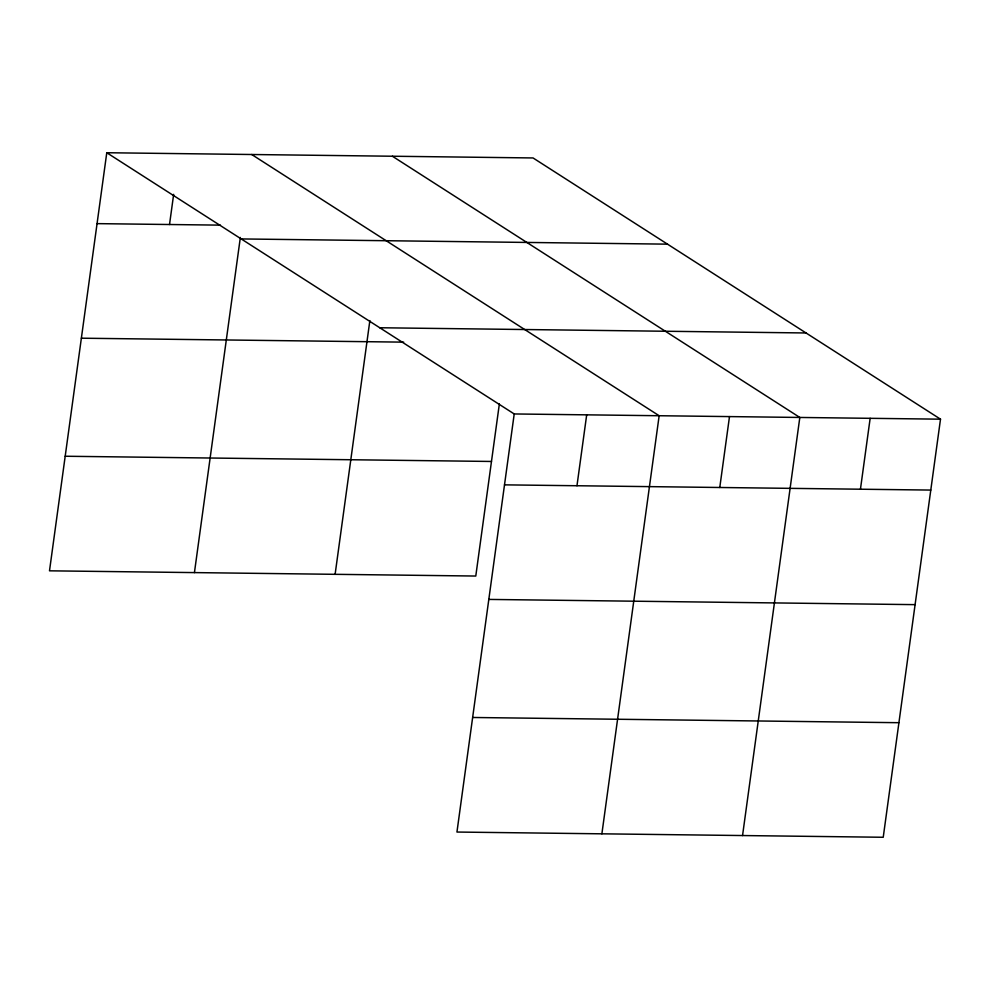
<?xml version="1.0" encoding="UTF-8"?>
<svg xmlns="http://www.w3.org/2000/svg" width="990" height="990" viewBox="0 0 990 990"><rect width="100%" height="100%" fill="white"/><g stroke="black" fill="none" stroke-linecap="round" stroke-linejoin="round"><path stroke-width="1.49" d="M106.772 152.732L514.218 413.956L456.947 832.046L883.229 837.268L940.5 419.178L533.053 157.954L106.772 152.732L49.5 570.822L475.782 576.044L499.356 403.957M169.525 224.507L173.658 194.349M194.436 572.591L240.347 237.464M335.115 574.324L369.864 320.587M576.972 485.743L586.686 414.847M601.883 833.827L659.154 415.738L251.708 154.502M719.779 487.488L729.494 416.592M742.549 835.548L799.821 417.458L392.387 156.234M860.446 489.209L870.16 418.312M97.057 223.629L220.411 225.138M241.226 238.937L667.508 244.159M379.764 327.752L806.046 332.974M81.366 338.196L403.673 342.144M514.218 413.956L940.5 419.178M65.192 456.242L491.473 461.464M504.504 484.853L930.786 490.075M488.812 599.42L915.094 604.643M472.638 717.478L898.92 722.7"/></g></svg>
